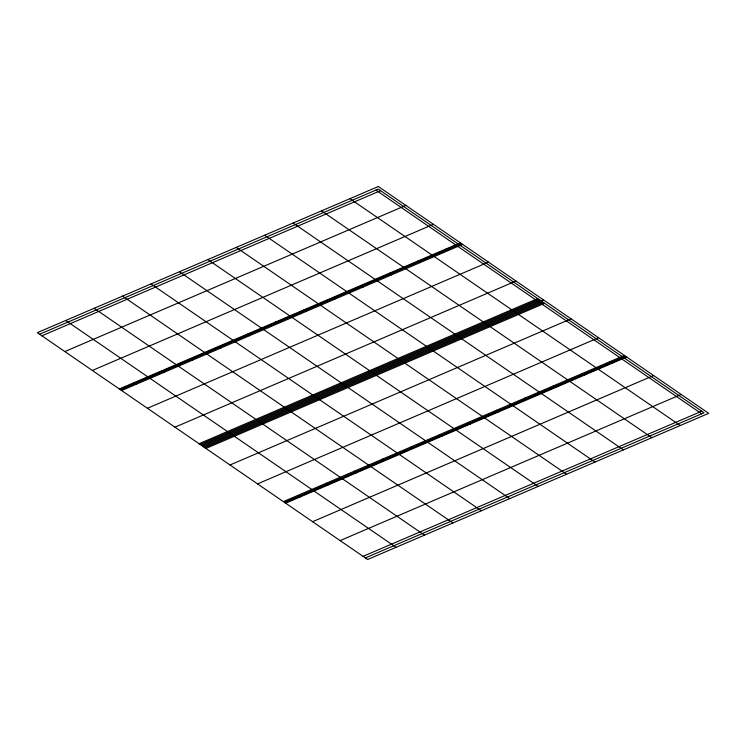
<?xml version="1.0" encoding="UTF-8"?>
<svg xmlns="http://www.w3.org/2000/svg" width="746" height="746" viewBox="0 0 746 746"><rect width="100%" height="100%" fill="white"/><g stroke="black" fill="none" stroke-linecap="round" stroke-linejoin="round"><path stroke-width="1.12" d="M39.594 334.236L378.269 189.092L704.038 412.78L365.363 557.924M41.888 335.812L380.563 190.668M64.827 351.562L405.88 205.402M92.355 370.464L433.407 224.304M119.313 388.974L460.357 242.814M119.892 389.365L460.935 243.215M120.46 389.766L461.504 243.606M121.607 390.55L462.651 244.39M147.419 408.276L488.462 262.116M174.946 427.178L515.99 281.018M199.033 443.721L537.717 298.577M200.18 444.504L538.864 299.36M201.327 445.287L540.011 300.144M202.474 446.08L543.526 299.92M203.621 446.863L542.305 301.72M204.768 447.656L543.452 302.512M205.915 448.439L544.599 303.296M230.01 464.982L571.054 318.822M257.538 483.884L598.581 337.724M283.349 501.61L624.393 355.45M284.496 502.394L625.54 356.234M285.065 502.785L626.108 356.635M285.643 503.186L626.687 357.026M312.593 521.696L653.645 375.536M340.12 540.598L681.173 394.438M363.069 556.348L701.744 411.205M375.9 190.109L701.669 413.797M446.155 248.903L448.449 250.479M610.181 361.54L612.475 363.115M349.93 198.678L680.277 425.518M417.732 261.091L420.026 262.667M581.759 373.718L584.053 375.294M321.507 210.857L651.855 437.697M389.309 273.269L391.603 274.845M553.336 385.896L555.63 387.472M293.085 223.045L623.442 449.885M360.887 285.448L363.181 287.024M524.923 398.075L527.217 399.651M264.662 235.223L595.019 462.063M332.464 297.626L334.758 299.202M496.5 410.263L498.794 411.829M236.24 247.402L566.596 474.242M304.051 309.804L306.345 311.38M468.078 422.441L470.372 424.017M207.826 259.58L538.174 486.42M275.628 321.983L277.922 323.559M439.655 434.62L441.949 436.196M179.404 271.758L509.76 498.598M247.206 334.171L249.5 335.737M411.242 446.798L413.536 448.374M150.981 283.937L481.338 510.777M218.783 346.349L221.077 347.925M382.819 458.976L385.113 460.552M122.558 296.115L452.915 522.955M190.37 358.528L192.664 360.104M354.397 471.155L356.691 472.731M94.145 308.303L424.493 535.143M161.947 370.706L164.241 372.282M325.974 483.333L328.268 484.909M65.723 320.482L396.07 547.322M133.525 382.885L135.819 384.46M297.551 495.521L299.845 497.097M378.343 186.5L37.3 332.66L367.657 559.5L708.7 413.34L378.343 186.5"/></g></svg>
